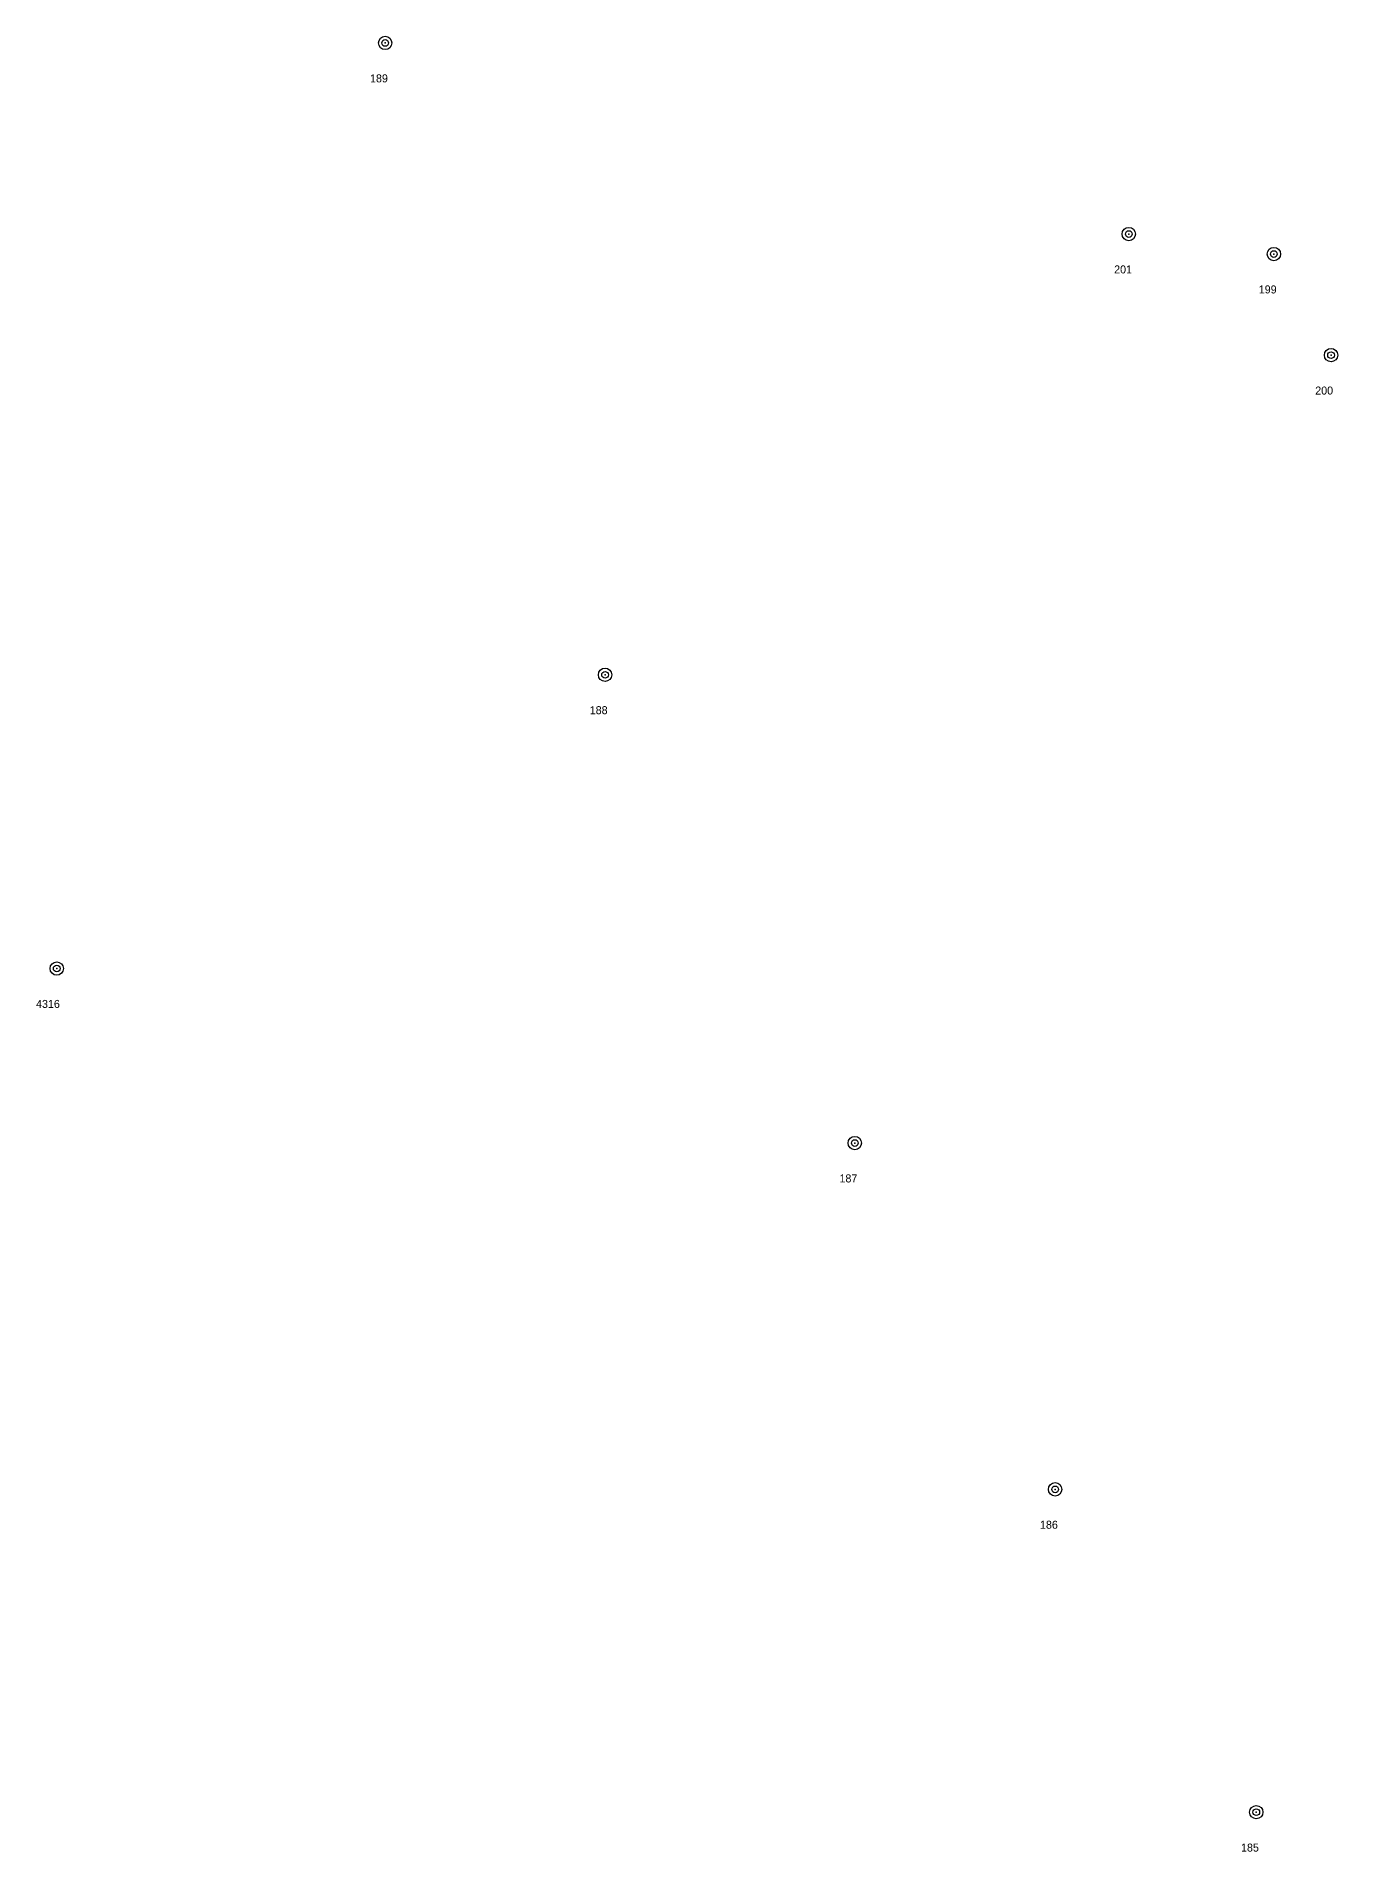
# Model space of a CAD drawing. Extents: x -1 to 151815, y -1 to 243817.
# Drawn here: x 151398.8 to 151447.6, y 243295.1 to 243363.2 of the extents above; entities that cross this region are included whole.
import ezdxf
from ezdxf.enums import TextEntityAlignment as Align

# ---------------------------------------------------------------- set-up
doc = ezdxf.new("R2010")
doc.units = 0
doc.header["$PDSIZE"] = 0.4
doc.layers.add('C1610_0', color=7, linetype='Continuous')
doc.styles.add('HEBTXT', font='HEBTXT')

# ---------------------------------------------------------------- blocks, each defined once
blk = doc.blocks.new('C1610')
for radius in [1, 0.5]:
    blk.add_circle((0, 0, 1), radius)
at = {"color": 255}
blk.add_point((0, 0), dxfattribs=at)
at = {"style": 'HEBTXT'}
blk.add_attdef('POINT_NAME', text='', height=1.2, dxfattribs=at).set_placement((0, 1.5), align=Align.BOTTOM_CENTER)
blk.add_attdef('MARK_DESC', text='', height=1.2, dxfattribs=at).set_placement((0.03, -1.73), align=Align.TOP_CENTER)
at = {"style": 'HEBTXT', "flags": 1}
for tag, p in [('CLASS', (0, -5.76)), ('MARK', (0, -4.26)), ('SOURCE', (0, -7.26)), ('HEIGHT', (0, -10.26)), ('TOPO', (0, -8.76)), ('COMMENT', (0, -11.76))]:
    blk.add_attdef(tag, text='', height=1, dxfattribs=at).set_placement(p, align=Align.MIDDLE)

msp = doc.modelspace()

# ---------------------------------------------------------------- block references
at = {"layer": 'C1610_0'}
ref = msp.add_blockref('C1610', (151411.89, 243362.91), dxfattribs=dict(at, xscale=0.25, yscale=0.25, zscale=0.25))
ref.add_attrib('POINT_NAME', '189', dxfattribs={"layer": '0', "height": 0.3, "style": 'HEBTXT'}).set_placement((151411.657, 243361.343), align=Align.BOTTOM_CENTER)
ref = msp.add_blockref('C1610', (151439.76, 243355.75), dxfattribs=dict(at, xscale=0.25, yscale=0.25, zscale=0.25))
ref.add_attrib('POINT_NAME', '201', dxfattribs={"layer": '0', "height": 0.3, "style": 'HEBTXT'}).set_placement((151439.546, 243354.183), align=Align.BOTTOM_CENTER)
ref = msp.add_blockref('C1610', (151445.2, 243355), dxfattribs=dict(at, xscale=0.25, yscale=0.25, zscale=0.25))
ref.add_attrib('POINT_NAME', '199', dxfattribs={"layer": '0', "height": 0.3, "style": 'HEBTXT'}).set_placement((151444.967, 243353.433), align=Align.BOTTOM_CENTER)
ref = msp.add_blockref('C1610', (151447.34, 243351.21), dxfattribs=dict(at, xscale=0.25, yscale=0.25, zscale=0.25))
ref.add_attrib('POINT_NAME', '200', dxfattribs={"layer": '0', "height": 0.3, "style": 'HEBTXT'}).set_placement((151447.083, 243349.643), align=Align.BOTTOM_CENTER)
ref = msp.add_blockref('C1610', (151420.13, 243339.23), dxfattribs=dict(at, xscale=0.25, yscale=0.25, zscale=0.25))
ref.add_attrib('POINT_NAME', '188', dxfattribs={"layer": '0', "height": 0.3, "style": 'HEBTXT'}).set_placement((151419.892, 243337.663), align=Align.BOTTOM_CENTER)
ref = msp.add_blockref('C1610', (151399.58, 243328.22), dxfattribs=dict(at, xscale=0.25, yscale=0.25, zscale=0.25))
ref.add_attrib('POINT_NAME', '4316', dxfattribs={"layer": '0', "height": 0.3, "style": 'HEBTXT'}).set_placement((151399.251, 243326.653), align=Align.BOTTOM_CENTER)
ref = msp.add_blockref('C1610', (151429.49, 243321.68), dxfattribs=dict(at, xscale=0.25, yscale=0.25, zscale=0.25))
ref.add_attrib('POINT_NAME', '187', dxfattribs={"layer": '0', "height": 0.3, "style": 'HEBTXT'}).set_placement((151429.252, 243320.113), align=Align.BOTTOM_CENTER)
ref = msp.add_blockref('C1610', (151437, 243308.7), dxfattribs=dict(at, xscale=0.25, yscale=0.25, zscale=0.25))
ref.add_attrib('POINT_NAME', '186', dxfattribs={"layer": '0', "height": 0.3, "style": 'HEBTXT'}).set_placement((151436.767, 243307.133), align=Align.BOTTOM_CENTER)
ref = msp.add_blockref('C1610', (151444.54, 243296.6), dxfattribs=dict(at, xscale=0.25, yscale=0.25, zscale=0.25))
ref.add_attrib('POINT_NAME', '185', dxfattribs={"layer": '0', "height": 0.3, "style": 'HEBTXT'}).set_placement((151444.302, 243295.033), align=Align.BOTTOM_CENTER)

doc.saveas('drawing.dxf')
